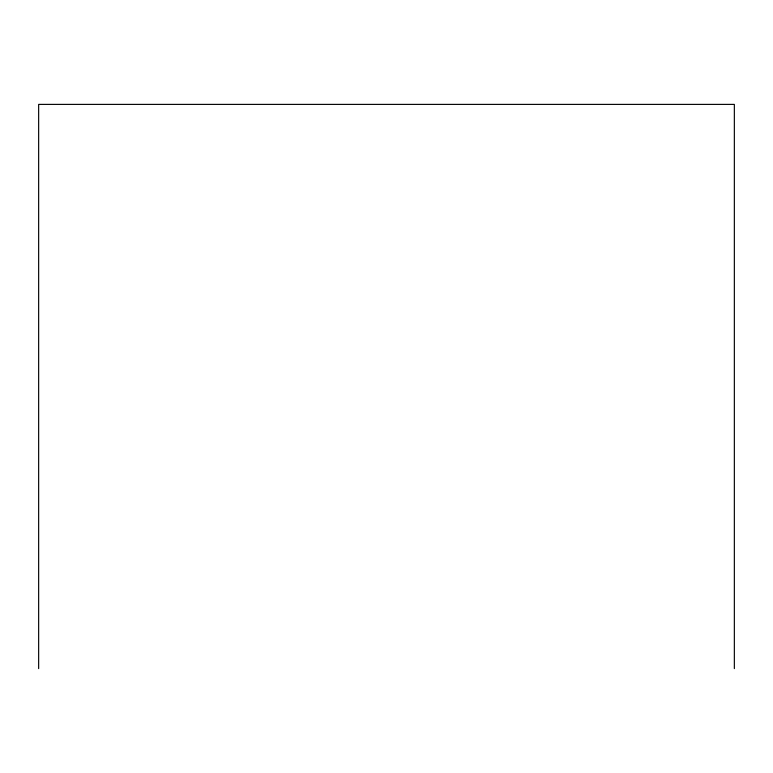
<?xml version="1.0" encoding="UTF-8"?>
<svg xmlns="http://www.w3.org/2000/svg" width="773" height="773" viewBox="0 0 773 773"><rect width="100%" height="100%" fill="white"/><g stroke="black" fill="none" stroke-linecap="round" stroke-linejoin="round"><path stroke-width="1.16" d="M734.35 668.606L734.35 104.394L38.65 104.394L38.65 668.606"/></g></svg>
